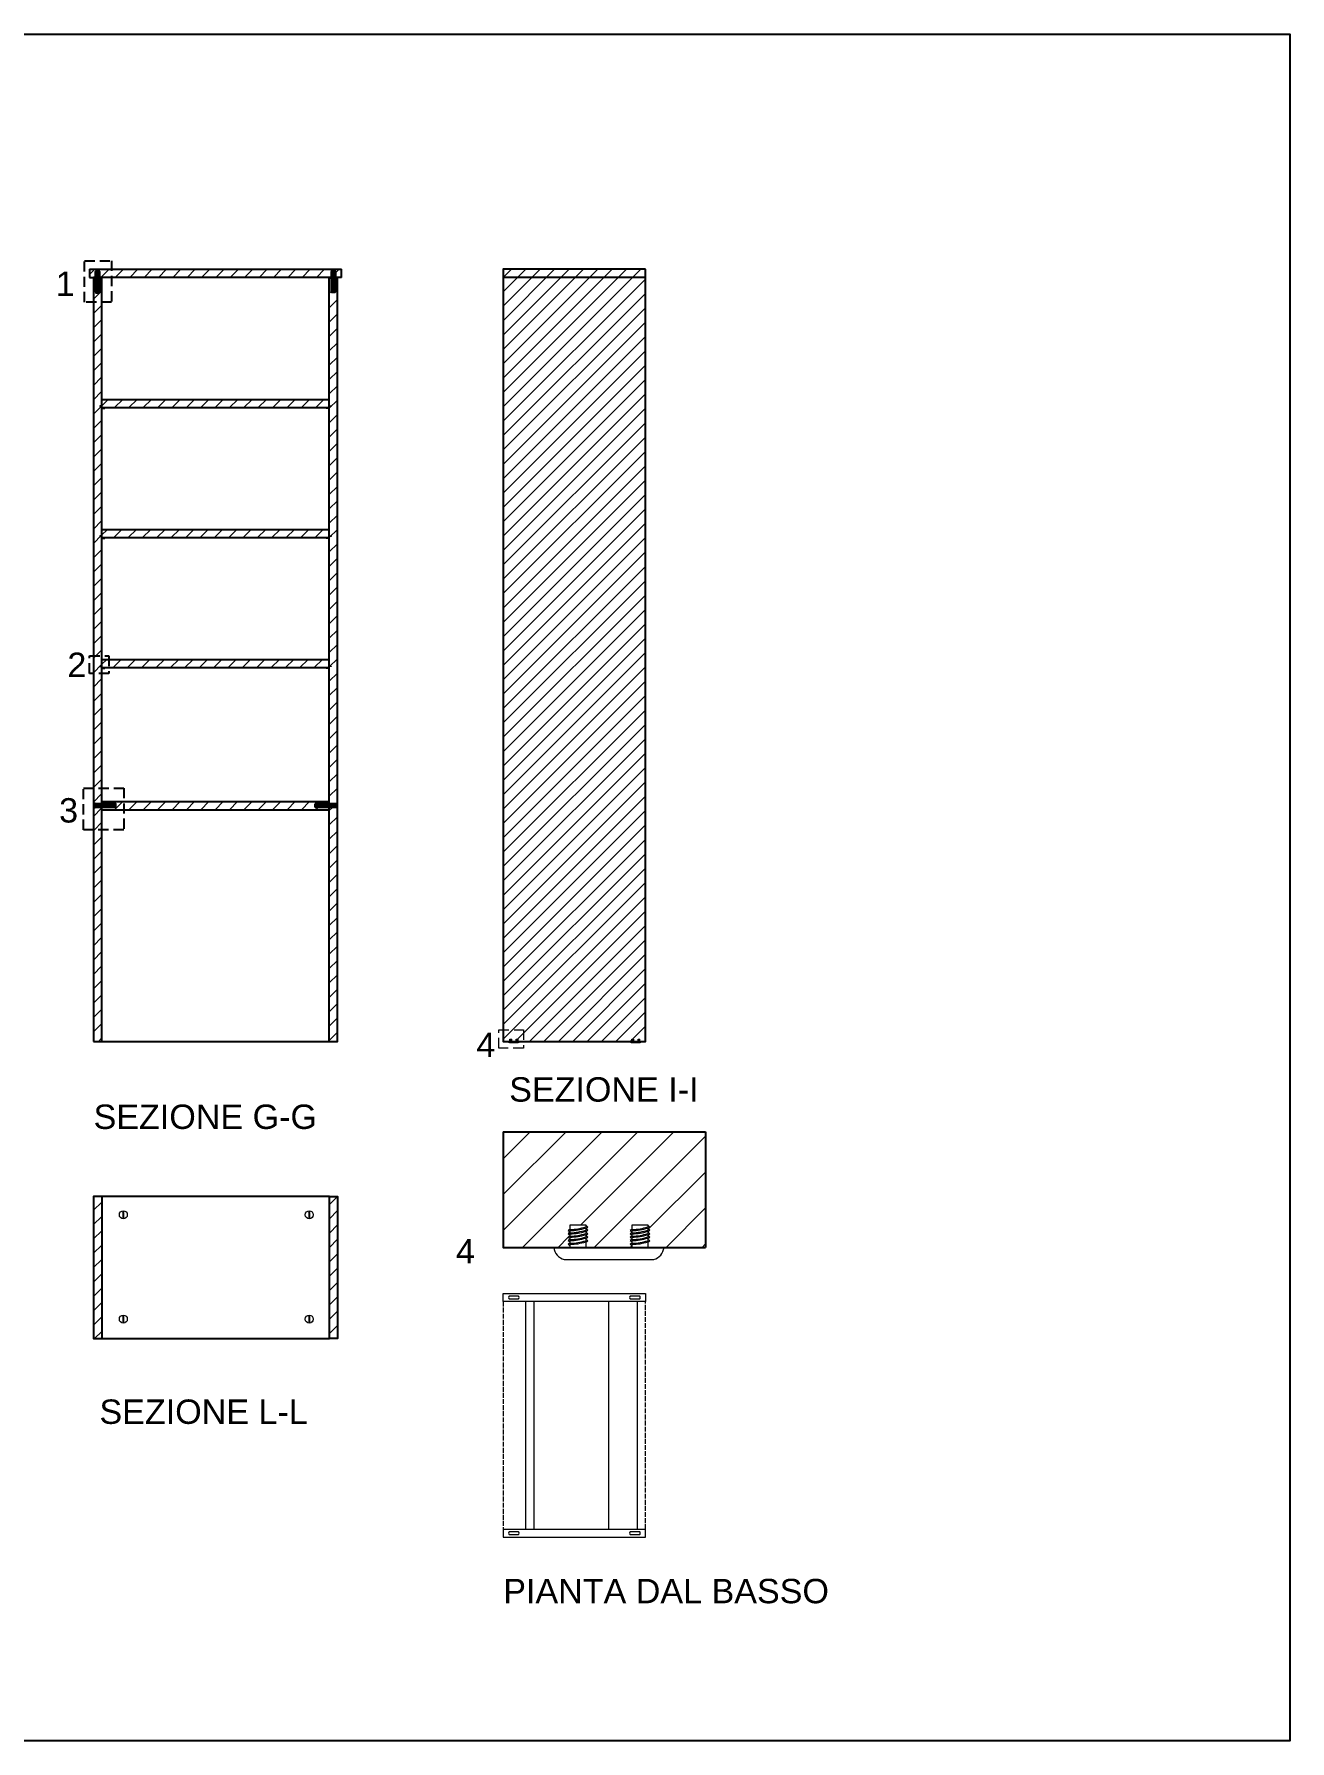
# Model space of a CAD drawing. Header units: centimetres. Extents: x 85 to 1255, y -203 to 217.
# Drawn here: x 370.3 to 679.1, y -202.6 to 217.4 of the extents above; entities that cross this region are included whole.
import ezdxf

# ---------------------------------------------------------------- set-up
doc = ezdxf.new("R2010")
doc.units = ezdxf.units.CM
doc.header["$MEASUREMENT"] = 0
doc.linetypes.add('ACAD_ISO02W100', pattern=[15, 12, -3])
doc.linetypes.add('HIDDEN', pattern=[0.375, 0.25, -0.125])
for name, color, linetype, lineweight in [('dettagli', 4, 'Continuous', 13), ('linee prospetti', 1, 'Continuous', 18), ('linee sezioni', 3, 'Continuous', 25), ('quote', 7, 'Continuous', 5), ('trame', 6, 'Continuous', 9)]:
    doc.layers.add(name, color=color, linetype=linetype, lineweight=lineweight)
doc.styles.get("Standard").update_dxf_attribs({"font": 'Arial.ttf'})
pattern_1 = [(45, (-3703.5306, -6018.633), (-1.76776695, 1.76776695), [])]

msp = doc.modelspace()

# ---------------------------------------------------------------- hatches: boundary and pattern name
at = {"layer": 'trame'}
h = msp.add_hatch(dxfattribs=at)
h.set_pattern_fill('ANSI31', color=256, scale=20)
h.set_pattern_definition(pattern_1)
h.paths.add_polyline_path([(385.29, 159.01, -0.278503), (385.38, 159.11), (385.43, 159.11), (385.43, 159.21), (386.28, 159.21), (386.28, 159.11), (386.31, 159.11, -0.414214), (386.43, 159.01), (386.43, 157.56), (389.32, 157.56), (389.32, 159.56), (383.88, 159.56), (383.88, 157.56), (384.89, 157.56), (385.29, 157.56)])
h = msp.add_hatch(dxfattribs=at)
h.set_pattern_fill('ANSI31', color=256, scale=20)
h.set_pattern_definition(pattern_1)
h.paths.add_polyline_path([(385.43, 153.81), (385.38, 153.91), (386.28, 153.91), (386.28, 153.81)], flags=16)
h.paths.add_polyline_path([(384.89, 31.89), (386.88, 31.89), (386.88, 157.56), (386.43, 157.56), (386.43, 154.01), (385.29, 154.01), (385.29, 157.56), (384.89, 157.56)])
h = msp.add_hatch(dxfattribs=at)
h.set_pattern_fill('ANSI31', color=256, scale=20)
h.set_pattern_definition(pattern_1)
h.paths.add_polyline_path([(443.31, 159.04, -0.278503), (443.4, 159.14), (443.45, 159.14), (443.45, 159.24), (444.3, 159.24), (444.3, 159.14), (444.34, 159.14, -0.414214), (444.45, 159.04), (444.45, 157.56), (444.89, 157.56), (445.88, 157.56), (445.88, 159.56), (389.32, 159.56), (389.32, 157.56), (443.31, 157.56)])
h = msp.add_hatch(dxfattribs=at)
h.set_pattern_fill('ANSI31', color=256, scale=20)
h.set_pattern_definition(pattern_1)
h.paths.add_polyline_path([(439.53, 27.05), (439.53, 27.62), (439.53, 28.19), (444.63, 28.19), (444.63, 28.04), (444.73, 28.04), (444.64, 27.17, -0.359717), (444.53, 27.05)], flags=16)
h.paths.add_polyline_path([(439.33, 27.19), (439.33, 28.04), (439.43, 28.04), (439.43, 27.19)], flags=16)
h.paths.add_polyline_path([(444.3, 153.94), (444.3, 153.84), (443.45, 153.84), (443.4, 153.94)], flags=16)
h.paths.add_polyline_path([(444.53, 27.53), (444.53, 28.19), (439.53, 28.19), (439.53, 27.85)], flags=0)
h.paths.add_polyline_path([(444.53, 27.05), (444.53, 28.19), (439.53, 28.19), (439.53, 27.37)], flags=16)
h.paths.add_polyline_path([(444.53, 27.29), (444.53, 28.19), (439.53, 28.19), (439.53, 27.62)], flags=0)
h.paths.add_polyline_path([(441.33, 27.05), (444.53, 27.05), (444.53, 28.19), (439.53, 28.19), (439.53, 27.62), (439.53, 27.16)], flags=16)
h.paths.add_polyline_path([(441.52, 28.19), (439.53, 28.19), (439.53, 27.62), (439.53, 27.05), (444.53, 27.05), (444.53, 27.99)], flags=0)
h.paths.add_polyline_path([(442.88, 26.56), (442.88, -30.44), (444.89, -30.44), (444.89, 157.56), (444.45, 157.56), (444.45, 154.04), (443.31, 154.04), (443.31, 157.56), (442.88, 157.56), (442.88, 28.56), (392.31, 28.56), (392.31, 26.56)])
h = msp.add_hatch(dxfattribs=at)
h.set_pattern_fill('ANSI31', color=256, scale=20)
h.set_pattern_definition(pattern_1)
h.paths.add_polyline_path([(520.66, -30.44), (520.66, 159.56), (485.66, 159.56), (485.66, -27.59), (490.64, -27.59), (490.64, -30.44)])
h.paths.add_polyline_path([(517.66, -29.93, -0.071826), (517.28, -30), (517.28, -30.44), (517.66, -30.44)], flags=16)
h.paths.add_polyline_path([(517.66, -30.01), (517.66, -29.96, -0.081064), (517.28, -30.02), (517.28, -30.08, 0.071826)], flags=0)
h.paths.add_polyline_path([(517.66, -30.44), (517.66, -30.1, -0.071826), (517.28, -30.16), (517.28, -30.44)], flags=16)
h.paths.add_polyline_path([(517.28, -30.1, 0.081064), (517.66, -30.04), (517.66, -30.01, -0.071826), (517.28, -30.08)], flags=0)
h.paths.add_polyline_path([(517.66, -29.96), (517.66, -29.93, -0.071826), (517.28, -30), (517.28, -30.02, 0.081064)], flags=0)
h.paths.add_polyline_path([(519.19, -30.44), (519.19, -30.27, -0.071826), (518.81, -30.34), (518.81, -30.44)], flags=0)
h.paths.add_polyline_path([(519.19, -30.18, -0.071826), (518.81, -30.24), (518.81, -30.44), (519.19, -30.44)], flags=16)
h.paths.add_polyline_path([(519.19, -30.21, -0.081064), (518.81, -30.27), (518.81, -30.44), (519.19, -30.44)], flags=0)
h.paths.add_polyline_path([(519.19, -30.44), (519.19, -30.1, -0.071826), (518.81, -30.16), (518.81, -30.44)], flags=17)
h = msp.add_hatch(dxfattribs=at)
h.set_pattern_fill('ANSI31', color=256, scale=20)
h.set_pattern_definition(pattern_1)
h.paths.add_polyline_path([(442.88, 127.56), (386.88, 127.56), (386.88, 125.56), (442.88, 125.56)])
h.paths.add_polyline_path([(442.88, 95.56), (386.88, 95.56), (386.88, 93.56), (442.88, 93.56)])
h.paths.add_polyline_path([(442.88, 63.56), (386.88, 63.56), (386.88, 61.56), (442.88, 61.56)])
h = msp.add_hatch(dxfattribs=at)
h.set_pattern_fill('ANSI31', color=256, scale=20)
h.set_pattern_definition(pattern_1)
h.paths.add_polyline_path([(386.88, 31.89), (384.89, 31.89), (384.89, 21.65), (386.88, 21.65), (386.88, 27.05), (385.28, 27.05, -0.278503), (385.18, 27.14), (385.18, 27.19), (385.08, 27.19), (385.08, 28.04), (385.18, 28.04), (385.18, 28.07, -0.414214), (385.28, 28.19), (386.88, 28.19)])
h = msp.add_hatch(dxfattribs=at)
h.set_pattern_fill('ANSI31', color=256, scale=20)
h.set_pattern_definition(pattern_1)
h.paths.add_polyline_path([(390.28, 28.56), (386.88, 28.56), (386.88, 28.19), (390.28, 28.19)])
h.paths.add_polyline_path([(390.28, 27.05), (386.88, 27.05), (386.88, 26.56), (390.28, 26.56)])
h.paths.add_polyline_path([(392.31, 28.56), (390.28, 28.56), (390.28, 27.05, 0.278503), (390.38, 27.14), (390.38, 28.04), (390.48, 28.04), (390.48, 27.19), (390.38, 27.19), (390.38, 27.14, -0.278503), (390.28, 27.05), (390.28, 26.56), (392.31, 26.56)])
h = msp.add_hatch(dxfattribs=at)
h.set_pattern_fill('ANSI31', color=256, scale=20)
h.set_pattern_definition(pattern_1)
h.paths.add_polyline_path([(386.88, 21.65), (384.89, 21.65), (384.89, -30.44), (386.88, -30.44)])
h = msp.add_hatch(dxfattribs=at)
h.set_pattern_fill('ANSI31', color=256, scale=20)
h.set_pattern_definition(pattern_1)
h.paths.add_polyline_path([(487.3, -29.88), (487.69, -29.88), (487.69, -29.91, -0.173128), (487.74, -29.94, -0.273281), (487.69, -29.96), (487.69, -29.99, -0.173128), (487.74, -30.02, -0.273281), (487.69, -30.04), (487.69, -30.07, -0.173128), (487.74, -30.1, -0.273281), (487.69, -30.13), (487.69, -30.16, -0.173128), (487.74, -30.18, -0.273281), (487.69, -30.21), (487.69, -30.25, -0.173128), (487.74, -30.28, -0.273281), (487.69, -30.3), (487.69, -30.44), (488.83, -30.44), (488.83, -30.39, -0.173128), (488.78, -30.36, -0.273281), (488.83, -30.34), (488.83, -30.3, -0.173128), (488.78, -30.27, -0.273281), (488.83, -30.24), (488.83, -30.21, -0.173128), (488.78, -30.19, -0.273281), (488.83, -30.16), (488.83, -30.13, -0.173128), (488.78, -30.1, -0.273281), (488.83, -30.08), (488.83, -30.05, -0.173128), (488.78, -30.02, -0.273281), (488.83, -30), (488.83, -29.88), (489.22, -29.88), (489.22, -29.91, -0.173128), (489.26, -29.94, -0.273281), (489.22, -29.96), (489.22, -29.99, -0.173128), (489.26, -30.02, -0.273281), (489.22, -30.04), (489.22, -30.07, -0.173128), (489.26, -30.1, -0.273281), (489.22, -30.13), (489.22, -30.16, -0.173128), (489.26, -30.18, -0.273281), (489.22, -30.21), (489.22, -30.25, -0.173128), (489.26, -30.28, -0.273281), (489.22, -30.3), (489.22, -30.44), (490.64, -30.44), (490.64, -27.59), (485.66, -27.59), (485.66, -30.44), (487.3, -30.44), (487.3, -30.39, -0.173128), (487.26, -30.36, -0.273281), (487.3, -30.34), (487.3, -30.3, -0.173128), (487.26, -30.27, -0.273281), (487.3, -30.24), (487.3, -30.21, -0.173128), (487.26, -30.19, -0.273281), (487.3, -30.16), (487.3, -30.13, -0.173128), (487.26, -30.1, -0.273281), (487.3, -30.08), (487.3, -30.05, -0.173128), (487.26, -30.02, -0.273281), (487.3, -30)])
h = msp.add_hatch(dxfattribs=at)
h.set_pattern_fill('ANSI31', color=256, scale=50)
h.set_pattern_definition([(45, (8.6035, -1102.0495), (-4.419417, 4.419417), [])])
h.paths.add_polyline_path([(535.42, -52.69), (485.66, -52.69), (485.66, -81.13), (502.1, -81.13), (502.1, -80.64, -0.173128), (501.62, -80.36, -0.273281), (502.1, -80.11), (502.1, -79.72, -0.173128), (501.62, -79.44, -0.273281), (502.1, -79.19), (502.1, -78.89, -0.173128), (501.62, -78.6, -0.273281), (502.1, -78.36), (502.1, -78.05, -0.173128), (501.62, -77.77, -0.273281), (502.1, -77.52), (502.1, -77.26, -0.173128), (501.62, -76.97, -0.273281), (502.1, -76.73), (502.1, -75.56), (505.94, -75.56), (505.94, -75.84, -0.173128), (506.42, -76.13, -0.273281), (505.94, -76.37), (505.94, -76.64, -0.173128), (506.42, -76.92, -0.273281), (505.94, -77.17), (505.94, -77.47, -0.173128), (506.42, -77.76, -0.273281), (505.94, -78), (505.94, -78.31, -0.173128), (506.42, -78.59, -0.273281), (505.94, -78.84), (505.94, -79.23, -0.173128), (506.42, -79.51, -0.273281), (505.94, -79.76), (505.94, -81.13), (517.38, -81.13), (517.38, -80.64, -0.173128), (516.9, -80.36, -0.273281), (517.38, -80.11), (517.38, -79.72, -0.173128), (516.9, -79.44, -0.273281), (517.38, -79.19), (517.38, -78.89, -0.173128), (516.9, -78.6, -0.273281), (517.38, -78.36), (517.38, -78.05, -0.173128), (516.9, -77.77, -0.273281), (517.38, -77.52), (517.38, -77.26, -0.173128), (516.9, -76.97, -0.273281), (517.38, -76.73), (517.38, -75.56), (521.22, -75.56), (521.22, -75.84, -0.173128), (521.7, -76.13, -0.273281), (521.22, -76.37), (521.22, -76.64, -0.173128), (521.7, -76.92, -0.273281), (521.22, -77.17), (521.22, -77.47, -0.173128), (521.7, -77.76, -0.273281), (521.22, -78), (521.22, -78.31, -0.173128), (521.7, -78.59, -0.273281), (521.22, -78.84), (521.22, -79.23, -0.173128), (521.7, -79.51, -0.273281), (521.22, -79.76), (521.22, -81.13), (535.42, -81.13)])
h = msp.add_hatch(dxfattribs=at)
h.set_pattern_fill('ANSI31', color=256, scale=20)
h.set_pattern_definition([(45, (-3703.5306, -6044.8305), (-1.76776695, 1.76776695), [])])
h.paths.add_polyline_path([(386.89, -68.57), (384.89, -68.57), (384.89, -103.57), (386.89, -103.57)])
h.paths.add_polyline_path([(444.89, -68.57), (442.89, -68.57), (442.89, -103.57), (444.89, -103.57)])

# ---------------------------------------------------------------- linework, layer by layer
for p, q in [((386.31, 153.91), (386.28, 153.91)), ((485.66, -52.69), (535.42, -52.69)), ((535.42, -52.69), (535.42, -81.13))]:
    msp.add_line(p, q)
at = {"color": 7}
msp.add_lwpolyline([(85.14, -202.57), (85.14, 217.43), (679.14, 217.43), (679.14, -202.57), (85.14, -202.57)], dxfattribs=at)
at = {"linetype": 'HIDDEN', "ltscale": 10}
for points in [[(382.66, 161.67), (389.32, 161.67), (389.32, 151.49), (382.66, 151.49), (382.66, 161.67)], [(383.92, 64.44), (388.66, 64.44), (388.66, 60.11), (383.92, 60.11), (383.92, 64.44)], [(382.38, 31.89), (392.31, 31.89), (392.31, 21.65), (382.38, 21.65), (382.38, 31.89)]]:
    msp.add_lwpolyline(points, dxfattribs=at)
msp.add_lwpolyline([(385.43, 153.91), (385.43, 153.81), (386.28, 153.81), (386.28, 153.91), (385.38, 153.91)])
at = {"color": 0, "linetype": 'HIDDEN', "lineweight": 5, "ltscale": 10}
msp.add_lwpolyline([(484.56, -27.59), (490.64, -27.59), (490.64, -32.09), (484.56, -32.09), (484.56, -27.59)], dxfattribs=at)
msp.add_arc((386.32, 154.02), 0.107, 266.1452, 356.1452)
at = {"layer": 'dettagli'}
for p, q in [((385.29, 154.01), (385.61, 159.01)), ((385.29, 157.21), (385.4, 159.01)), ((385.54, 154.01), (385.86, 159.01)), ((385.77, 154.01), (386.09, 159.01)), ((386, 154.01), (386.32, 159.01)), ((386.23, 154.01), (386.43, 157.02)), ((386.31, 159.11), (386.28, 159.11)), ((443.31, 154.04), (443.64, 159.04)), ((443.31, 157.24), (443.43, 159.04)), ((443.56, 154.04), (443.88, 159.04)), ((443.79, 154.04), (444.12, 159.04)), ((444.03, 154.04), (444.35, 159.04)), ((444.26, 154.04), (444.45, 157.05)), ((444.34, 159.14), (444.3, 159.14)), ((444.34, 153.94), (444.3, 153.94)), ((385.18, 28.07), (385.18, 28.04)), ((390.28, 27.76), (385.28, 28.08)), ((390.28, 27.53), (385.28, 27.85)), ((390.28, 27.29), (385.28, 27.62)), ((390.28, 27.05), (385.28, 27.37)), ((387.08, 27.05), (385.28, 27.16)), ((390.28, 27.99), (387.27, 28.19)), ((390.38, 28.07), (390.38, 28.04)), ((439.43, 28.07), (439.43, 28.04)), ((444.53, 27.76), (439.53, 28.08)), ((444.53, 27.53), (439.53, 27.85)), ((444.53, 27.29), (439.53, 27.62)), ((444.53, 27.05), (439.53, 27.37)), ((441.33, 27.05), (439.53, 27.16)), ((444.53, 27.99), (441.52, 28.19)), ((444.63, 28.07), (444.63, 28.04)), ((487.3, -29.88), (487.69, -29.88)), ((488.83, -29.88), (489.22, -29.88)), ((517.28, -29.88), (517.66, -29.88)), ((518.81, -29.88), (519.19, -29.88)), ((392.11, -72.45), (392.21, -72.33)), ((392.21, -72.33), (392.31, -72.45)), ((437.85, -72.45), (437.95, -72.33)), ((437.95, -72.33), (438.05, -72.45)), ((502.1, -75.56), (505.94, -75.56)), ((517.38, -75.56), (521.22, -75.56)), ((392.11, -98.11), (392.21, -97.99)), ((392.21, -97.99), (392.31, -98.11)), ((437.85, -98.11), (437.95, -97.99)), ((437.95, -97.99), (438.05, -98.11))]:
    msp.add_line(p, q, dxfattribs=at)
for points in [[(385.86, 159.01), (386.43, 159.01), (386.43, 154.01), (385.29, 154.01), (385.29, 159.01), (385.86, 159.01)], [(385.43, 159.11), (385.43, 159.21), (386.28, 159.21), (386.28, 159.11), (385.38, 159.11)], [(443.88, 159.04), (444.45, 159.04), (444.45, 154.04), (443.31, 154.04), (443.31, 159.04), (443.88, 159.04)], [(443.45, 159.14), (443.45, 159.24), (444.3, 159.24), (444.3, 159.14), (443.4, 159.14)], [(443.45, 153.94), (443.45, 153.84), (444.3, 153.84), (444.3, 153.94), (443.4, 153.94)], [(386.83, 125.31), (386.83, 126.09), (386.88, 126.09), (386.88, 125.31), (386.83, 125.31)], [(442.93, 125.31), (442.93, 126.09), (442.88, 126.09), (442.88, 125.31), (442.93, 125.31)], [(386.83, 125.94), (386.43, 125.94), (386.43, 125.84), (386.83, 125.84)], [(387.49, 125.56), (386.88, 125.56)], [(386.88, 125.31), (387.68, 125.31), (387.68, 125.36)], [(442.88, 125.31), (442.08, 125.31), (442.08, 125.36)], [(442.27, 125.56), (442.88, 125.56)], [(442.93, 125.94), (443.33, 125.94), (443.33, 125.84), (442.93, 125.84)], [(386.83, 93.94), (386.43, 93.94), (386.43, 93.84), (386.83, 93.84)], [(386.83, 93.31), (386.83, 94.09), (386.88, 94.09), (386.88, 93.31), (386.83, 93.31)], [(387.49, 93.56), (386.88, 93.56)], [(386.88, 93.31), (387.68, 93.31), (387.68, 93.36)], [(442.88, 93.31), (442.08, 93.31), (442.08, 93.36)], [(442.27, 93.56), (442.88, 93.56)], [(442.93, 93.31), (442.93, 94.09), (442.88, 94.09), (442.88, 93.31), (442.93, 93.31)], [(442.93, 93.94), (443.33, 93.94), (443.33, 93.84), (442.93, 93.84)], [(386.83, 61.94), (386.43, 61.94), (386.43, 61.84), (386.83, 61.84)], [(386.83, 61.31), (386.83, 62.09), (386.88, 62.09), (386.88, 61.31), (386.83, 61.31)], [(387.49, 61.56), (386.88, 61.56)], [(386.88, 61.31), (387.68, 61.31), (387.68, 61.36)], [(442.88, 61.31), (442.08, 61.31), (442.08, 61.36)], [(442.27, 61.56), (442.88, 61.56)], [(442.93, 61.31), (442.93, 62.09), (442.88, 62.09), (442.88, 61.31), (442.93, 61.31)], [(442.93, 61.94), (443.33, 61.94), (443.33, 61.84), (442.93, 61.84)], [(385.18, 27.19), (385.08, 27.19), (385.08, 28.04), (385.18, 28.04), (385.18, 27.14)], [(385.28, 27.62), (385.28, 28.19), (390.28, 28.19), (390.28, 27.05), (385.28, 27.05), (385.28, 27.62)], [(390.38, 27.19), (390.48, 27.19), (390.48, 28.04), (390.38, 28.04), (390.38, 27.14)], [(439.43, 27.19), (439.33, 27.19), (439.33, 28.04), (439.43, 28.04), (439.43, 27.14)], [(439.53, 27.62), (439.53, 28.19), (444.53, 28.19), (444.53, 27.05), (439.53, 27.05), (439.53, 27.62)], [(444.63, 27.19), (444.73, 27.19), (444.73, 28.04), (444.63, 28.04), (444.63, 27.14)], [(487.16, -30.74), (487.16, -30.74), (489.36, -30.74), (489.36, -30.74)], [(487.69, -29.88), (487.69, -30.44), (487.3, -30.44), (487.3, -29.88)], [(489.22, -29.88), (489.22, -30.44), (488.83, -30.44), (488.83, -29.88)], [(517.13, -30.74), (517.13, -30.74), (519.33, -30.74), (519.33, -30.74)], [(517.66, -29.88), (517.66, -30.44), (517.28, -30.44), (517.28, -29.88)], [(519.19, -29.88), (519.19, -30.44), (518.81, -30.44), (518.81, -29.88)], [(392.11, -72.45), (392.31, -72.45)], [(392.11, -72.63), (392.11, -73.74)], [(392.31, -73.74), (392.31, -72.63)], [(437.85, -72.45), (438.05, -72.45)], [(437.85, -72.63), (437.85, -73.74)], [(438.05, -73.74), (438.05, -72.63)], [(505.94, -75.56), (505.94, -81.13), (502.1, -81.13), (502.1, -75.56)], [(521.22, -75.56), (521.22, -81.13), (517.38, -81.13), (517.38, -75.56)], [(500.66, -84.13), (500.66, -84.13), (522.66, -84.13), (522.66, -84.13)], [(392.11, -98.11), (392.31, -98.11)], [(392.11, -98.3), (392.11, -99.41)], [(392.31, -99.41), (392.31, -98.3)], [(437.85, -98.11), (438.05, -98.11)], [(437.85, -98.3), (437.85, -99.41)], [(438.05, -99.41), (438.05, -98.3)]]:
    msp.add_lwpolyline(points, dxfattribs=at)
for centre in [(392.21, -73.11), (437.95, -73.11), (392.21, -98.78), (437.95, -98.78)]:
    msp.add_circle(centre, 0.982, dxfattribs=at)
for centre, radius, start, end in [((385.42, 158.98), 0.13, 106.8875, 169.1381), ((386.32, 159), 0.107, 3.8548, 93.8548), ((443.44, 159.02), 0.13, 106.8875, 169.1381), ((444.35, 159.03), 0.107, 3.8548, 93.8548), ((385.42, 154.03), 0.13, 190.8619, 253.1125), ((443.44, 154.06), 0.13, 190.8619, 253.1125), ((444.35, 154.05), 0.107, 266.1452, 356.1452), ((387.45, 125.33), 0.231, 354.2442, 79.1417), ((442.31, 125.33), 0.231, 100.8583, 185.7558), ((387.45, 93.33), 0.231, 354.2442, 79.1417), ((442.31, 93.33), 0.231, 100.8583, 185.7558), ((387.45, 61.33), 0.231, 354.2442, 79.1417), ((442.31, 61.33), 0.231, 100.8583, 185.7558), ((385.29, 28.08), 0.107, 93.8548, 183.8548), ((385.31, 27.17), 0.13, 196.8875, 259.1381), ((390.27, 28.08), 0.107, 356.1452, 86.1452), ((390.26, 27.17), 0.13, 280.8619, 343.1125), ((439.54, 28.08), 0.107, 93.8548, 183.8548), ((439.56, 27.17), 0.13, 196.8875, 259.1381), ((444.52, 28.08), 0.107, 356.1452, 86.1452), ((444.51, 27.17), 0.13, 280.8619, 343.1125), ((487.25, -30.4), 0.349, 186.0815, 254.7967), ((487.3, -30.05), 0.0531, 86.5276, 147.6662), ((487.32, -29.97), 0.0831, 219.7871, 259.0756), ((487.3, -30.13), 0.0531, 86.5276, 147.6662), ((487.32, -30.05), 0.0831, 219.7871, 259.0756), ((487.3, -30.21), 0.0531, 86.5276, 147.6662), ((487.32, -30.13), 0.0831, 219.7871, 259.0756), ((487.3, -30.3), 0.0531, 86.5276, 147.6662), ((487.32, -30.22), 0.0831, 219.7871, 259.0756), ((487.3, -30.39), 0.0531, 86.5276, 147.6662), ((487.32, -30.31), 0.0831, 219.7871, 259.0756), ((487.28, -28.64), 1.36, 271.1868, 287.62), ((487.31, -28.82), 1.21, 269.6106, 288.1487), ((487.28, -28.72), 1.36, 271.1868, 287.62), ((487.31, -28.9), 1.21, 269.6106, 288.1487), ((487.28, -28.8), 1.36, 271.1868, 287.62), ((487.31, -28.98), 1.21, 269.6106, 288.1487), ((487.28, -28.88), 1.36, 271.1868, 287.62), ((487.31, -29.06), 1.21, 269.6106, 288.1487), ((487.28, -28.98), 1.36, 271.1868, 287.62), ((487.31, -29.16), 1.21, 269.6106, 288.1487), ((487.67, -29.99), 0.0831, 39.7871, 79.0756), ((487.69, -29.91), 0.0531, 266.5276, 327.6662), ((487.67, -30.07), 0.0831, 39.7871, 79.0756), ((487.69, -29.99), 0.0531, 266.5276, 327.6662), ((487.67, -30.15), 0.0831, 39.7871, 79.0756), ((487.69, -30.07), 0.0531, 266.5276, 327.6662), ((487.67, -30.24), 0.0831, 39.7871, 79.0756), ((487.69, -30.16), 0.0531, 266.5276, 327.6662), ((487.67, -30.33), 0.0831, 39.7871, 79.0756), ((487.69, -30.25), 0.0531, 266.5276, 327.6662), ((488.83, -30.05), 0.0531, 86.5276, 147.6662), ((488.85, -29.97), 0.0831, 219.7871, 259.0756), ((488.83, -30.13), 0.0531, 86.5276, 147.6662), ((488.85, -30.05), 0.0831, 219.7871, 259.0756), ((488.83, -30.21), 0.0531, 86.5276, 147.6662), ((488.85, -30.13), 0.0831, 219.7871, 259.0756), ((488.83, -30.3), 0.0531, 86.5276, 147.6662), ((488.85, -30.22), 0.0831, 219.7871, 259.0756), ((488.83, -30.39), 0.0531, 86.5276, 147.6662), ((488.85, -30.31), 0.0831, 219.7871, 259.0756), ((488.8, -28.64), 1.36, 271.1868, 287.62), ((488.84, -28.82), 1.21, 269.6106, 288.1487), ((488.8, -28.72), 1.36, 271.1868, 287.62), ((488.84, -28.9), 1.21, 269.6106, 288.1487), ((488.8, -28.8), 1.36, 271.1868, 287.62), ((488.84, -28.98), 1.21, 269.6106, 288.1487), ((488.8, -28.88), 1.36, 271.1868, 287.62), ((488.84, -29.06), 1.21, 269.6106, 288.1487), ((488.8, -28.98), 1.36, 271.1868, 287.62), ((488.84, -29.16), 1.21, 269.6106, 288.1487), ((489.2, -29.99), 0.0831, 39.7871, 79.0756), ((489.22, -29.91), 0.0531, 266.5276, 327.6662), ((489.2, -30.07), 0.0831, 39.7871, 79.0756), ((489.22, -29.99), 0.0531, 266.5276, 327.6662), ((489.2, -30.15), 0.0831, 39.7871, 79.0756), ((489.22, -30.07), 0.0531, 266.5276, 327.6662), ((489.2, -30.24), 0.0831, 39.7871, 79.0756), ((489.22, -30.16), 0.0531, 266.5276, 327.6662), ((489.2, -30.33), 0.0831, 39.7871, 79.0756), ((489.22, -30.25), 0.0531, 266.5276, 327.6662), ((489.27, -30.4), 0.349, 285.2033, 353.9185), ((517.23, -30.4), 0.349, 186.0815, 254.7967), ((517.28, -30.05), 0.0531, 86.5276, 147.6662), ((517.29, -29.97), 0.0831, 219.7871, 259.0756), ((517.28, -30.13), 0.0531, 86.5276, 147.6662), ((517.29, -30.05), 0.0831, 219.7871, 259.0756), ((517.28, -30.21), 0.0531, 86.5276, 147.6662), ((517.29, -30.13), 0.0831, 219.7871, 259.0756), ((517.28, -30.3), 0.0531, 86.5276, 147.6662), ((517.29, -30.22), 0.0831, 219.7871, 259.0756), ((517.28, -30.39), 0.0531, 86.5276, 147.6662), ((517.29, -30.31), 0.0831, 219.7871, 259.0756), ((517.25, -28.64), 1.36, 271.1868, 287.62), ((517.29, -28.82), 1.21, 269.6106, 288.1487), ((517.25, -28.72), 1.36, 271.1868, 287.62), ((517.29, -28.9), 1.21, 269.6106, 288.1487), ((517.25, -28.8), 1.36, 271.1868, 287.62), ((517.29, -28.98), 1.21, 269.6106, 288.1487), ((517.25, -28.88), 1.36, 271.1868, 287.62), ((517.29, -29.06), 1.21, 269.6106, 288.1487), ((517.25, -28.98), 1.36, 271.1868, 287.62), ((517.29, -29.16), 1.21, 269.6106, 288.1487), ((517.65, -29.99), 0.0831, 39.7871, 79.0756), ((517.67, -29.91), 0.0531, 266.5276, 327.6662), ((517.65, -30.07), 0.0831, 39.7871, 79.0756), ((517.67, -29.99), 0.0531, 266.5276, 327.6662), ((517.65, -30.15), 0.0831, 39.7871, 79.0756), ((517.67, -30.07), 0.0531, 266.5276, 327.6662), ((517.65, -30.24), 0.0831, 39.7871, 79.0756), ((517.67, -30.16), 0.0531, 266.5276, 327.6662), ((517.65, -30.33), 0.0831, 39.7871, 79.0756), ((517.67, -30.25), 0.0531, 266.5276, 327.6662), ((518.8, -30.05), 0.0531, 86.5276, 147.6662), ((518.82, -29.97), 0.0831, 219.7871, 259.0756), ((518.8, -30.13), 0.0531, 86.5276, 147.6662), ((518.82, -30.05), 0.0831, 219.7871, 259.0756), ((518.8, -30.21), 0.0531, 86.5276, 147.6662), ((518.82, -30.13), 0.0831, 219.7871, 259.0756), ((518.8, -30.3), 0.0531, 86.5276, 147.6662), ((518.82, -30.22), 0.0831, 219.7871, 259.0756), ((518.8, -30.39), 0.0531, 86.5276, 147.6662), ((518.82, -30.31), 0.0831, 219.7871, 259.0756), ((518.78, -28.64), 1.36, 271.1868, 287.62), ((518.81, -28.82), 1.21, 269.6106, 288.1487), ((518.78, -28.72), 1.36, 271.1868, 287.62), ((518.81, -28.9), 1.21, 269.6106, 288.1487), ((518.78, -28.8), 1.36, 271.1868, 287.62), ((518.81, -28.98), 1.21, 269.6106, 288.1487), ((518.78, -28.88), 1.36, 271.1868, 287.62), ((518.81, -29.06), 1.21, 269.6106, 288.1487), ((518.78, -28.98), 1.36, 271.1868, 287.62), ((518.81, -29.16), 1.21, 269.6106, 288.1487), ((519.17, -29.99), 0.0831, 39.7871, 79.0756), ((519.19, -29.91), 0.0531, 266.5276, 327.6662), ((519.17, -30.07), 0.0831, 39.7871, 79.0756), ((519.19, -29.99), 0.0531, 266.5276, 327.6662), ((519.17, -30.15), 0.0831, 39.7871, 79.0756), ((519.19, -30.07), 0.0531, 266.5276, 327.6662), ((519.17, -30.24), 0.0831, 39.7871, 79.0756), ((519.19, -30.16), 0.0531, 266.5276, 327.6662), ((519.17, -30.33), 0.0831, 39.7871, 79.0756), ((519.19, -30.25), 0.0531, 266.5276, 327.6662), ((519.24, -30.4), 0.349, 285.2033, 353.9185), ((392.21, -72.66), 0.104, 16.2953, 163.7047), ((392.21, -73.71), 0.104, 196.2953, 343.7047), ((437.95, -72.66), 0.104, 16.2953, 163.7047), ((437.95, -73.71), 0.104, 196.2953, 343.7047), ((502.07, -77.26), 0.531, 86.5276, 147.6662), ((502.26, -76.44), 0.831, 219.7871, 259.0756), ((502.07, -78.05), 0.531, 86.5276, 147.6662), ((502.26, -77.24), 0.831, 219.7871, 259.0756), ((502.07, -78.89), 0.531, 86.5276, 147.6662), ((502.26, -78.07), 0.831, 219.7871, 259.0756), ((502.07, -79.72), 0.531, 86.5276, 147.6662), ((502.26, -78.9), 0.831, 219.7871, 259.0756), ((501.82, -63.11), 13.62, 271.1868, 287.62), ((502.19, -64.91), 12.06, 269.6106, 288.1487), ((501.82, -63.91), 13.62, 271.1868, 287.62), ((502.19, -65.71), 12.06, 269.6106, 288.1487), ((501.82, -64.74), 13.62, 271.1868, 287.62), ((502.19, -66.54), 12.06, 269.6106, 288.1487), ((501.82, -65.58), 13.62, 271.1868, 287.62), ((502.19, -67.37), 12.06, 269.6106, 288.1487), ((501.82, -66.5), 13.62, 271.1868, 287.62), ((502.19, -68.3), 12.06, 269.6106, 288.1487), ((505.79, -76.66), 0.831, 39.7871, 79.0756), ((505.98, -75.84), 0.531, 266.5276, 327.6662), ((505.79, -77.46), 0.831, 39.7871, 79.0756), ((505.98, -76.64), 0.531, 266.5276, 327.6662), ((505.79, -78.29), 0.831, 39.7871, 79.0756), ((505.98, -77.47), 0.531, 266.5276, 327.6662), ((505.79, -79.12), 0.831, 39.7871, 79.0756), ((505.98, -78.31), 0.531, 266.5276, 327.6662), ((505.79, -80.05), 0.831, 39.7871, 79.0756), ((505.98, -79.23), 0.531, 266.5276, 327.6662), ((517.34, -77.26), 0.531, 86.5276, 147.6662), ((517.53, -76.44), 0.831, 219.7871, 259.0756), ((517.34, -78.05), 0.531, 86.5276, 147.6662), ((517.53, -77.24), 0.831, 219.7871, 259.0756), ((517.34, -78.89), 0.531, 86.5276, 147.6662), ((517.53, -78.07), 0.831, 219.7871, 259.0756), ((517.34, -79.72), 0.531, 86.5276, 147.6662), ((517.53, -78.9), 0.831, 219.7871, 259.0756), ((517.09, -63.11), 13.62, 271.1868, 287.62), ((517.46, -64.91), 12.06, 269.6106, 288.1487), ((517.09, -63.91), 13.62, 271.1868, 287.62), ((517.46, -65.71), 12.06, 269.6106, 288.1487), ((517.09, -64.74), 13.62, 271.1868, 287.62), ((517.46, -66.54), 12.06, 269.6106, 288.1487), ((517.09, -65.58), 13.62, 271.1868, 287.62), ((517.46, -67.37), 12.06, 269.6106, 288.1487), ((517.09, -66.5), 13.62, 271.1868, 287.62), ((517.46, -68.3), 12.06, 269.6106, 288.1487), ((521.06, -76.66), 0.831, 39.7871, 79.0756), ((521.25, -75.84), 0.531, 266.5276, 327.6662), ((521.06, -77.46), 0.831, 39.7871, 79.0756), ((521.25, -76.64), 0.531, 266.5276, 327.6662), ((521.06, -78.29), 0.831, 39.7871, 79.0756), ((521.25, -77.47), 0.531, 266.5276, 327.6662), ((521.06, -79.12), 0.831, 39.7871, 79.0756), ((521.25, -78.31), 0.531, 266.5276, 327.6662), ((521.06, -80.05), 0.831, 39.7871, 79.0756), ((521.25, -79.23), 0.531, 266.5276, 327.6662), ((501.58, -80.76), 3.49, 186.0815, 254.7967), ((502.07, -80.64), 0.531, 86.5276, 147.6662), ((502.26, -79.83), 0.831, 219.7871, 259.0756), ((517.34, -80.64), 0.531, 86.5276, 147.6662), ((517.53, -79.83), 0.831, 219.7871, 259.0756), ((521.74, -80.76), 3.49, 285.2033, 353.9185), ((392.21, -98.33), 0.104, 16.2953, 163.7047), ((392.21, -99.38), 0.104, 196.2953, 343.7047), ((437.95, -98.33), 0.104, 16.2953, 163.7047), ((437.95, -99.38), 0.104, 196.2953, 343.7047)]:
    msp.add_arc(centre, radius, start, end, dxfattribs=at)
at = {"layer": 'linee prospetti', "ltscale": 0.05}
for p, q in [((520.66, -94.46), (485.66, -94.46)), ((485.66, -150.46), (520.66, -150.46))]:
    msp.add_line(p, q, dxfattribs=at)
at = {"layer": 'linee prospetti', "linetype": 'ACAD_ISO02W100', "ltscale": 0.1}
for p, q in [((485.66, -94.46), (485.66, -150.46)), ((520.66, -150.46), (520.66, -94.46))]:
    msp.add_line(p, q, dxfattribs=at)
at = {"layer": 'linee prospetti'}
for p, q in [((491.23, -150.46), (491.23, -94.46)), ((493.23, -150.46), (493.23, -94.46)), ((511.66, -150.46), (511.66, -94.46)), ((518.66, -150.46), (518.66, -94.46))]:
    msp.add_line(p, q, dxfattribs=at)
for points in [[(485.66, -94.46), (485.66, -92.46), (520.66, -92.46), (520.66, -94.46)], [(487.16, -93.06), (487.16, -93.06), (489.36, -93.06)], [(489.36, -93.86), (489.36, -93.86), (487.16, -93.86)], [(516.96, -93.06), (516.96, -93.06), (519.16, -93.06)], [(519.16, -93.86), (519.16, -93.86), (516.96, -93.86)], [(485.66, -150.46), (485.66, -152.46), (520.66, -152.46), (520.66, -150.46)], [(487.16, -151.06), (487.16, -151.06), (489.36, -151.06)], [(516.96, -151.06), (516.96, -151.06), (519.16, -151.06)], [(489.36, -151.86), (489.36, -151.86), (487.16, -151.86)], [(519.16, -151.86), (519.16, -151.86), (516.96, -151.86)]]:
    msp.add_lwpolyline(points, dxfattribs=at)
for centre, start, end in [((487.43, -93.46), 123.9645, 236.0355), ((489.09, -93.46), 303.9645, 56.0355), ((517.23, -93.46), 123.9645, 236.0355), ((518.89, -93.46), 303.9645, 56.0355), ((487.43, -151.46), 123.9645, 236.0355), ((489.09, -151.46), 303.9645, 56.0355), ((517.23, -151.46), 123.9645, 236.0355), ((518.89, -151.46), 303.9645, 56.0355)]:
    msp.add_arc(centre, 0.482, start, end, dxfattribs=at)
at = {"layer": 'linee sezioni'}
for p, q in [((383.88, 159.56), (445.88, 159.56)), ((383.88, 159.56), (383.88, 157.56)), ((383.88, 157.56), (384.89, 157.56)), ((386.88, 157.56), (386.88, 28.19)), ((442.88, 28.19), (442.88, 157.56)), ((445.88, 157.56), (444.89, 157.56)), ((445.88, 157.56), (445.88, 159.56)), ((520.66, 157.56), (485.66, 157.56)), ((386.88, 127.56), (442.88, 127.56)), ((386.88, 125.56), (442.88, 125.56)), ((386.88, 95.56), (442.88, 95.56)), ((386.88, 93.56), (442.88, 93.56)), ((386.88, 63.56), (442.88, 63.56)), ((386.88, 61.56), (442.88, 61.56)), ((386.88, 28.56), (442.88, 28.56)), ((386.88, 27.05), (386.88, -30.44)), ((386.88, 26.56), (442.88, 26.56)), ((442.88, -30.44), (442.88, 27.05))]:
    msp.add_line(p, q, dxfattribs=at)
for points in [[(384.89, -30.44), (444.89, -30.44), (444.89, 157.56), (384.89, 157.56), (384.89, -30.44)], [(520.66, 159.56), (485.66, 159.56), (485.66, -30.44), (520.66, -30.44), (520.66, 159.56)], [(485.66, -52.69), (485.66, -81.13), (535.42, -81.13)], [(386.89, -68.57), (384.89, -68.57), (384.89, -103.57), (386.89, -103.57)], [(386.89, -103.57), (442.89, -103.57), (442.89, -68.57), (386.89, -68.57), (386.89, -103.57)], [(442.89, -68.57), (444.89, -68.57), (444.89, -103.57), (442.89, -103.57)]]:
    msp.add_lwpolyline(points, dxfattribs=at)

# ---------------------------------------------------------------- texts
at = {"char_height": 6, "attachment_point": 1}
for s, width, insert in [('1', 6.9072, (375.58, 159.02)), ('2', 6.9072, (378.45, 65.24)), ('3', 6.9072, (376.42, 29.42)), ('4', 6.9072, (479.05, -28.28)), ('4', 6.9072, (474.02, -79.08)), ('PIANTA DAL BASSO', 95.9536, (485.66, -162.7))]:
    msp.add_mtext_dynamic_manual_height_columns(s, width=width, gutter_width=1, heights=[0], dxfattribs=dict(at, insert=insert))
at = {"layer": 'quote', "char_height": 6, "attachment_point": 1}
for s, insert in [('SEZIONE I-I', (487.12, -39.26)), ('SEZIONE G-G ', (384.89, -45.98)), ('SEZIONE L-L', (386.34, -118.56))]:
    msp.add_mtext_dynamic_manual_height_columns(s, width=84.0633, gutter_width=1, heights=[0], dxfattribs=dict(at, insert=insert))

doc.saveas('drawing.dxf')
